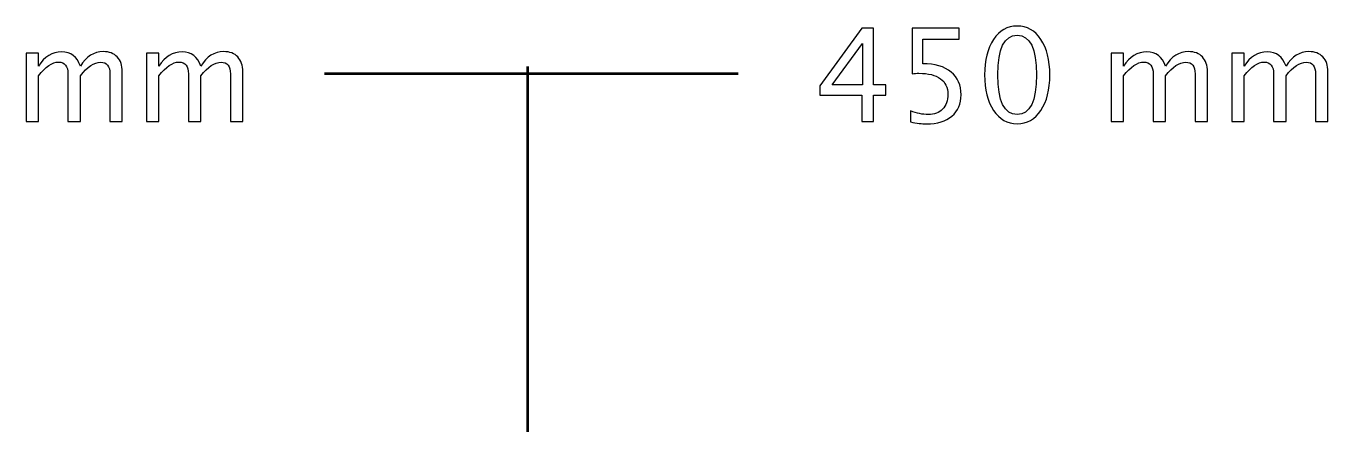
# Model space of a CAD drawing. Header units: centimetres. Extents: x -139 to 139, y -98 to 100.
# Drawn here: x 5.4 to 58.8, y 23.8 to 40.5 of the extents above; entities that cross this region are included whole.
import ezdxf

# ---------------------------------------------------------------- set-up
doc = ezdxf.new("R2010")
doc.units = ezdxf.units.CM
doc.header["$MEASUREMENT"] = 0
doc.layers.add('Layer 1', color=7, linetype='Continuous')

msp = doc.modelspace()

# ---------------------------------------------------------------- linework, layer by layer
at = {"layer": 'Layer 1'}
for points, knots in [([(39.69821, 36.53942), (39.69821, 36.53942), (39.69821, 37.62421), (39.69821, 37.62421), (39.69821, 37.62421), (39.69821, 37.62421), (37.97312, 37.62421), (37.97312, 37.62421), (37.97312, 37.62421), (37.97312, 37.62421), (37.97312, 38.0105), (37.97312, 38.0105), (37.97312, 38.0105), (37.97312, 38.0105), (39.69821, 40.36529), (39.69821, 40.36529), (39.69821, 40.36529), (39.69821, 40.36529), (40.17446, 40.36529), (40.17446, 40.36529), (40.17446, 40.36529), (40.17446, 40.36529), (40.17446, 38.04225), (40.17446, 38.04225), (40.17446, 38.04225), (40.17446, 38.04225), (40.68775, 38.04225), (40.68775, 38.04225), (40.68775, 38.04225), (40.68775, 38.04225), (40.68775, 37.62421), (40.68775, 37.62421), (40.68775, 37.62421), (40.68775, 37.62421), (40.17446, 37.62421), (40.17446, 37.62421), (40.17446, 37.62421), (40.17446, 37.62421), (40.17446, 36.53942), (40.17446, 36.53942), (40.17446, 36.53942), (40.17446, 36.53942), (39.69821, 36.53942), (39.69821, 36.53942)], [0, 0, 0, 0, 0.08333333, 0.08333333, 0.08333333, 0.08333333, 0.16666667, 0.16666667, 0.16666667, 0.16666667, 0.25, 0.25, 0.25, 0.25, 0.33333333, 0.33333333, 0.33333333, 0.33333333, 0.41666667, 0.41666667, 0.41666667, 0.41666667, 0.5, 0.5, 0.5, 0.5, 0.58333333, 0.58333333, 0.58333333, 0.58333333, 0.66666667, 0.66666667, 0.66666667, 0.66666667, 0.75, 0.75, 0.75, 0.75, 0.83333333, 0.83333333, 0.83333333, 0.83333333, 1, 1, 1, 1]), ([(41.69492, 36.52355), (41.69492, 36.52355), (41.69492, 36.97863), (41.69492, 36.97863), (41.69492, 36.97863), (41.94804, 36.87632), (42.18793, 36.82517), (42.41723, 36.82517), (42.41723, 36.82517), (42.66771, 36.82517), (42.86526, 36.89925), (43.00902, 37.04742), (43.00902, 37.04742), (43.15277, 37.19559), (43.22421, 37.39931), (43.22421, 37.65861), (43.22421, 37.65861), (43.22421, 37.9373), (43.12279, 38.15073), (42.91994, 38.29801), (42.91994, 38.29801), (42.71709, 38.4453), (42.42341, 38.5185), (42.03976, 38.5185), (42.03976, 38.5185), (41.95069, 38.5185), (41.85632, 38.51233), (41.75842, 38.49998), (41.75842, 38.49998), (41.75842, 38.49998), (41.75842, 40.36529), (41.75842, 40.36529), (41.75842, 40.36529), (41.75842, 40.36529), (43.69517, 40.36529), (43.69517, 40.36529), (43.69517, 40.36529), (43.69517, 40.36529), (43.69517, 39.92079), (43.69517, 39.92079), (43.69517, 39.92079), (43.69517, 39.92079), (42.20292, 39.92079), (42.20292, 39.92079), (42.20292, 39.92079), (42.20292, 39.92079), (42.20292, 38.91008), (42.20292, 38.91008), (42.20292, 38.91008), (42.69505, 38.91008), (43.07869, 38.79719), (43.35474, 38.57142), (43.35474, 38.57142), (43.63079, 38.34652), (43.76925, 38.03431), (43.76925, 37.63479), (43.76925, 37.63479), (43.76925, 37.26261), (43.64402, 36.97157), (43.39355, 36.76079), (43.39355, 36.76079), (43.14307, 36.55), (42.79735, 36.44417), (42.35638, 36.44417), (42.35638, 36.44417), (42.15971, 36.44417), (41.93922, 36.47063), (41.69492, 36.52355)], [0, 0, 0, 0, 0.05555556, 0.05555556, 0.05555556, 0.05555556, 0.11111111, 0.11111111, 0.11111111, 0.11111111, 0.16666667, 0.16666667, 0.16666667, 0.16666667, 0.22222222, 0.22222222, 0.22222222, 0.22222222, 0.27777778, 0.27777778, 0.27777778, 0.27777778, 0.33333333, 0.33333333, 0.33333333, 0.33333333, 0.38888889, 0.38888889, 0.38888889, 0.38888889, 0.44444444, 0.44444444, 0.44444444, 0.44444444, 0.5, 0.5, 0.5, 0.5, 0.55555556, 0.55555556, 0.55555556, 0.55555556, 0.61111111, 0.61111111, 0.61111111, 0.61111111, 0.66666667, 0.66666667, 0.66666667, 0.66666667, 0.72222222, 0.72222222, 0.72222222, 0.72222222, 0.77777778, 0.77777778, 0.77777778, 0.77777778, 0.83333333, 0.83333333, 0.83333333, 0.83333333, 0.88888889, 0.88888889, 0.88888889, 0.88888889, 1, 1, 1, 1]), ([(46.06759, 36.44417), (45.66631, 36.44417), (45.34264, 36.6285), (45.09746, 36.99627), (45.09746, 36.99627), (44.85139, 37.36404), (44.7288, 37.84911), (44.7288, 38.45236), (44.7288, 38.45236), (44.7288, 39.0556), (44.85139, 39.54067), (45.09746, 39.90844), (45.09746, 39.90844), (45.34264, 40.27621), (45.66631, 40.46054), (46.06759, 40.46054), (46.06759, 40.46054), (46.47064, 40.46054), (46.79432, 40.2771), (47.0395, 39.91021), (47.0395, 39.91021), (47.28379, 39.54332), (47.40638, 39.05737), (47.40638, 38.45236), (47.40638, 38.45236), (47.40638, 37.84911), (47.28379, 37.36404), (47.0395, 36.99627), (47.0395, 36.99627), (46.79432, 36.6285), (46.47064, 36.44417), (46.06759, 36.44417)], [0, 0, 0, 0, 0.11111111, 0.11111111, 0.11111111, 0.11111111, 0.22222222, 0.22222222, 0.22222222, 0.22222222, 0.33333333, 0.33333333, 0.33333333, 0.33333333, 0.44444444, 0.44444444, 0.44444444, 0.44444444, 0.55555556, 0.55555556, 0.55555556, 0.55555556, 0.66666667, 0.66666667, 0.66666667, 0.66666667, 0.77777778, 0.77777778, 0.77777778, 0.77777778, 1, 1, 1, 1]), ([(46.06671, 36.82517), (46.59676, 36.82517), (46.86134, 37.36756), (46.86134, 38.45236), (46.86134, 38.45236), (46.86134, 39.53715), (46.59676, 40.07954), (46.06671, 40.07954), (46.06671, 40.07954), (45.53843, 40.07954), (45.27385, 39.53715), (45.27385, 38.45236), (45.27385, 38.45236), (45.27385, 37.36756), (45.53843, 36.82517), (46.06671, 36.82517)], [0, 0, 0, 0, 0.2, 0.2, 0.2, 0.2, 0.4, 0.4, 0.4, 0.4, 0.6, 0.6, 0.6, 0.6, 1, 1, 1, 1]), ([(38.47495, 38.04225), (38.47495, 38.04225), (39.72996, 38.04225), (39.72996, 38.04225), (39.72996, 38.04225), (39.72996, 38.04225), (39.72996, 39.73735), (39.72996, 39.73735), (39.72996, 39.73735), (39.72996, 39.73735), (38.47495, 38.04225), (38.47495, 38.04225)], [0, 0, 0, 0, 0.25, 0.25, 0.25, 0.25, 0.5, 0.5, 0.5, 0.5, 1, 1, 1, 1]), ([(5.42345, 36.53942), (5.42345, 36.53942), (5.42345, 39.344), (5.42345, 39.344), (5.42345, 39.344), (5.42345, 39.344), (5.93145, 39.344), (5.93145, 39.344), (5.93145, 39.344), (5.93145, 39.344), (5.93145, 38.81395), (5.93145, 38.81395), (5.93145, 38.81395), (6.17927, 39.20642), (6.49677, 39.40221), (6.88571, 39.40221), (6.88571, 39.40221), (7.26054, 39.40221), (7.51542, 39.20642), (7.65124, 38.81395), (7.65124, 38.81395), (7.89201, 39.20994), (8.20598, 39.4075), (8.59139, 39.4075), (8.59139, 39.4075), (8.83745, 39.4075), (9.02883, 39.33518), (9.16553, 39.18966), (9.16553, 39.18966), (9.30224, 39.04414), (9.37103, 38.84041), (9.37103, 38.57847), (9.37103, 38.57847), (9.37103, 38.57847), (9.37103, 36.53942), (9.37103, 36.53942), (9.37103, 36.53942), (9.37103, 36.53942), (8.86303, 36.53942), (8.86303, 36.53942), (8.86303, 36.53942), (8.86303, 36.53942), (8.86303, 38.49469), (8.86303, 38.49469), (8.86303, 38.49469), (8.86303, 38.81395), (8.73603, 38.97358), (8.48203, 38.97358), (8.48203, 38.97358), (8.21833, 38.97358), (7.9414, 38.78749), (7.65124, 38.41443), (7.65124, 38.41443), (7.65124, 38.41443), (7.65124, 36.53942), (7.65124, 36.53942), (7.65124, 36.53942), (7.65124, 36.53942), (7.14324, 36.53942), (7.14324, 36.53942), (7.14324, 36.53942), (7.14324, 36.53942), (7.14324, 38.49645), (7.14324, 38.49645), (7.14324, 38.49645), (7.14324, 38.81836), (7.01448, 38.97888), (6.75607, 38.97888), (6.75607, 38.97888), (6.49942, 38.97888), (6.22425, 38.7919), (5.93145, 38.41708), (5.93145, 38.41708), (5.93145, 38.41708), (5.93145, 36.53942), (5.93145, 36.53942), (5.93145, 36.53942), (5.93145, 36.53942), (5.42345, 36.53942), (5.42345, 36.53942)], [0, 0, 0, 0, 0.04761905, 0.04761905, 0.04761905, 0.04761905, 0.0952381, 0.0952381, 0.0952381, 0.0952381, 0.14285714, 0.14285714, 0.14285714, 0.14285714, 0.19047619, 0.19047619, 0.19047619, 0.19047619, 0.23809524, 0.23809524, 0.23809524, 0.23809524, 0.28571429, 0.28571429, 0.28571429, 0.28571429, 0.33333333, 0.33333333, 0.33333333, 0.33333333, 0.38095238, 0.38095238, 0.38095238, 0.38095238, 0.42857143, 0.42857143, 0.42857143, 0.42857143, 0.47619048, 0.47619048, 0.47619048, 0.47619048, 0.52380952, 0.52380952, 0.52380952, 0.52380952, 0.57142857, 0.57142857, 0.57142857, 0.57142857, 0.61904762, 0.61904762, 0.61904762, 0.61904762, 0.66666667, 0.66666667, 0.66666667, 0.66666667, 0.71428571, 0.71428571, 0.71428571, 0.71428571, 0.76190476, 0.76190476, 0.76190476, 0.76190476, 0.80952381, 0.80952381, 0.80952381, 0.80952381, 0.85714286, 0.85714286, 0.85714286, 0.85714286, 0.9047619, 0.9047619, 0.9047619, 0.9047619, 1, 1, 1, 1]), ([(10.3641, 36.53942), (10.3641, 36.53942), (10.3641, 39.344), (10.3641, 39.344), (10.3641, 39.344), (10.3641, 39.344), (10.8721, 39.344), (10.8721, 39.344), (10.8721, 39.344), (10.8721, 39.344), (10.8721, 38.81395), (10.8721, 38.81395), (10.8721, 38.81395), (11.11992, 39.20642), (11.43742, 39.40221), (11.82636, 39.40221), (11.82636, 39.40221), (12.20119, 39.40221), (12.45607, 39.20642), (12.59189, 38.81395), (12.59189, 38.81395), (12.83266, 39.20994), (13.14663, 39.4075), (13.53204, 39.4075), (13.53204, 39.4075), (13.7781, 39.4075), (13.96948, 39.33518), (14.10618, 39.18966), (14.10618, 39.18966), (14.24289, 39.04414), (14.31168, 38.84041), (14.31168, 38.57847), (14.31168, 38.57847), (14.31168, 38.57847), (14.31168, 36.53942), (14.31168, 36.53942), (14.31168, 36.53942), (14.31168, 36.53942), (13.80368, 36.53942), (13.80368, 36.53942), (13.80368, 36.53942), (13.80368, 36.53942), (13.80368, 38.49469), (13.80368, 38.49469), (13.80368, 38.49469), (13.80368, 38.81395), (13.67668, 38.97358), (13.42268, 38.97358), (13.42268, 38.97358), (13.15898, 38.97358), (12.88205, 38.78749), (12.59189, 38.41443), (12.59189, 38.41443), (12.59189, 38.41443), (12.59189, 36.53942), (12.59189, 36.53942), (12.59189, 36.53942), (12.59189, 36.53942), (12.08389, 36.53942), (12.08389, 36.53942), (12.08389, 36.53942), (12.08389, 36.53942), (12.08389, 38.49645), (12.08389, 38.49645), (12.08389, 38.49645), (12.08389, 38.81836), (11.95513, 38.97888), (11.69672, 38.97888), (11.69672, 38.97888), (11.44007, 38.97888), (11.1649, 38.7919), (10.8721, 38.41708), (10.8721, 38.41708), (10.8721, 38.41708), (10.8721, 36.53942), (10.8721, 36.53942), (10.8721, 36.53942), (10.8721, 36.53942), (10.3641, 36.53942), (10.3641, 36.53942)], [0, 0, 0, 0, 0.04761905, 0.04761905, 0.04761905, 0.04761905, 0.0952381, 0.0952381, 0.0952381, 0.0952381, 0.14285714, 0.14285714, 0.14285714, 0.14285714, 0.19047619, 0.19047619, 0.19047619, 0.19047619, 0.23809524, 0.23809524, 0.23809524, 0.23809524, 0.28571429, 0.28571429, 0.28571429, 0.28571429, 0.33333333, 0.33333333, 0.33333333, 0.33333333, 0.38095238, 0.38095238, 0.38095238, 0.38095238, 0.42857143, 0.42857143, 0.42857143, 0.42857143, 0.47619048, 0.47619048, 0.47619048, 0.47619048, 0.52380952, 0.52380952, 0.52380952, 0.52380952, 0.57142857, 0.57142857, 0.57142857, 0.57142857, 0.61904762, 0.61904762, 0.61904762, 0.61904762, 0.66666667, 0.66666667, 0.66666667, 0.66666667, 0.71428571, 0.71428571, 0.71428571, 0.71428571, 0.76190476, 0.76190476, 0.76190476, 0.76190476, 0.80952381, 0.80952381, 0.80952381, 0.80952381, 0.85714286, 0.85714286, 0.85714286, 0.85714286, 0.9047619, 0.9047619, 0.9047619, 0.9047619, 1, 1, 1, 1]), ([(49.92345, 36.53942), (49.92345, 36.53942), (49.92345, 39.344), (49.92345, 39.344), (49.92345, 39.344), (49.92345, 39.344), (50.43145, 39.344), (50.43145, 39.344), (50.43145, 39.344), (50.43145, 39.344), (50.43145, 38.81395), (50.43145, 38.81395), (50.43145, 38.81395), (50.67927, 39.20642), (50.99677, 39.40221), (51.38571, 39.40221), (51.38571, 39.40221), (51.76054, 39.40221), (52.01542, 39.20642), (52.15124, 38.81395), (52.15124, 38.81395), (52.39201, 39.20994), (52.70598, 39.4075), (53.09139, 39.4075), (53.09139, 39.4075), (53.33745, 39.4075), (53.52883, 39.33518), (53.66553, 39.18966), (53.66553, 39.18966), (53.80224, 39.04414), (53.87103, 38.84041), (53.87103, 38.57847), (53.87103, 38.57847), (53.87103, 38.57847), (53.87103, 36.53942), (53.87103, 36.53942), (53.87103, 36.53942), (53.87103, 36.53942), (53.36303, 36.53942), (53.36303, 36.53942), (53.36303, 36.53942), (53.36303, 36.53942), (53.36303, 38.49469), (53.36303, 38.49469), (53.36303, 38.49469), (53.36303, 38.81395), (53.23603, 38.97358), (52.98203, 38.97358), (52.98203, 38.97358), (52.71833, 38.97358), (52.4414, 38.78749), (52.15124, 38.41443), (52.15124, 38.41443), (52.15124, 38.41443), (52.15124, 36.53942), (52.15124, 36.53942), (52.15124, 36.53942), (52.15124, 36.53942), (51.64324, 36.53942), (51.64324, 36.53942), (51.64324, 36.53942), (51.64324, 36.53942), (51.64324, 38.49645), (51.64324, 38.49645), (51.64324, 38.49645), (51.64324, 38.81836), (51.51448, 38.97888), (51.25607, 38.97888), (51.25607, 38.97888), (50.99942, 38.97888), (50.72425, 38.7919), (50.43145, 38.41708), (50.43145, 38.41708), (50.43145, 38.41708), (50.43145, 36.53942), (50.43145, 36.53942), (50.43145, 36.53942), (50.43145, 36.53942), (49.92345, 36.53942), (49.92345, 36.53942)], [0, 0, 0, 0, 0.04761905, 0.04761905, 0.04761905, 0.04761905, 0.0952381, 0.0952381, 0.0952381, 0.0952381, 0.14285714, 0.14285714, 0.14285714, 0.14285714, 0.19047619, 0.19047619, 0.19047619, 0.19047619, 0.23809524, 0.23809524, 0.23809524, 0.23809524, 0.28571429, 0.28571429, 0.28571429, 0.28571429, 0.33333333, 0.33333333, 0.33333333, 0.33333333, 0.38095238, 0.38095238, 0.38095238, 0.38095238, 0.42857143, 0.42857143, 0.42857143, 0.42857143, 0.47619048, 0.47619048, 0.47619048, 0.47619048, 0.52380952, 0.52380952, 0.52380952, 0.52380952, 0.57142857, 0.57142857, 0.57142857, 0.57142857, 0.61904762, 0.61904762, 0.61904762, 0.61904762, 0.66666667, 0.66666667, 0.66666667, 0.66666667, 0.71428571, 0.71428571, 0.71428571, 0.71428571, 0.76190476, 0.76190476, 0.76190476, 0.76190476, 0.80952381, 0.80952381, 0.80952381, 0.80952381, 0.85714286, 0.85714286, 0.85714286, 0.85714286, 0.9047619, 0.9047619, 0.9047619, 0.9047619, 1, 1, 1, 1]), ([(54.8641, 36.53942), (54.8641, 36.53942), (54.8641, 39.344), (54.8641, 39.344), (54.8641, 39.344), (54.8641, 39.344), (55.3721, 39.344), (55.3721, 39.344), (55.3721, 39.344), (55.3721, 39.344), (55.3721, 38.81395), (55.3721, 38.81395), (55.3721, 38.81395), (55.61992, 39.20642), (55.93742, 39.40221), (56.32636, 39.40221), (56.32636, 39.40221), (56.70119, 39.40221), (56.95607, 39.20642), (57.09189, 38.81395), (57.09189, 38.81395), (57.33266, 39.20994), (57.64663, 39.4075), (58.03204, 39.4075), (58.03204, 39.4075), (58.2781, 39.4075), (58.46948, 39.33518), (58.60618, 39.18966), (58.60618, 39.18966), (58.74289, 39.04414), (58.81168, 38.84041), (58.81168, 38.57847), (58.81168, 38.57847), (58.81168, 38.57847), (58.81168, 36.53942), (58.81168, 36.53942), (58.81168, 36.53942), (58.81168, 36.53942), (58.30368, 36.53942), (58.30368, 36.53942), (58.30368, 36.53942), (58.30368, 36.53942), (58.30368, 38.49469), (58.30368, 38.49469), (58.30368, 38.49469), (58.30368, 38.81395), (58.17668, 38.97358), (57.92268, 38.97358), (57.92268, 38.97358), (57.65898, 38.97358), (57.38205, 38.78749), (57.09189, 38.41443), (57.09189, 38.41443), (57.09189, 38.41443), (57.09189, 36.53942), (57.09189, 36.53942), (57.09189, 36.53942), (57.09189, 36.53942), (56.58389, 36.53942), (56.58389, 36.53942), (56.58389, 36.53942), (56.58389, 36.53942), (56.58389, 38.49645), (56.58389, 38.49645), (56.58389, 38.49645), (56.58389, 38.81836), (56.45513, 38.97888), (56.19672, 38.97888), (56.19672, 38.97888), (55.94007, 38.97888), (55.6649, 38.7919), (55.3721, 38.41708), (55.3721, 38.41708), (55.3721, 38.41708), (55.3721, 36.53942), (55.3721, 36.53942), (55.3721, 36.53942), (55.3721, 36.53942), (54.8641, 36.53942), (54.8641, 36.53942)], [0, 0, 0, 0, 0.04761905, 0.04761905, 0.04761905, 0.04761905, 0.0952381, 0.0952381, 0.0952381, 0.0952381, 0.14285714, 0.14285714, 0.14285714, 0.14285714, 0.19047619, 0.19047619, 0.19047619, 0.19047619, 0.23809524, 0.23809524, 0.23809524, 0.23809524, 0.28571429, 0.28571429, 0.28571429, 0.28571429, 0.33333333, 0.33333333, 0.33333333, 0.33333333, 0.38095238, 0.38095238, 0.38095238, 0.38095238, 0.42857143, 0.42857143, 0.42857143, 0.42857143, 0.47619048, 0.47619048, 0.47619048, 0.47619048, 0.52380952, 0.52380952, 0.52380952, 0.52380952, 0.57142857, 0.57142857, 0.57142857, 0.57142857, 0.61904762, 0.61904762, 0.61904762, 0.61904762, 0.66666667, 0.66666667, 0.66666667, 0.66666667, 0.71428571, 0.71428571, 0.71428571, 0.71428571, 0.76190476, 0.76190476, 0.76190476, 0.76190476, 0.80952381, 0.80952381, 0.80952381, 0.80952381, 0.85714286, 0.85714286, 0.85714286, 0.85714286, 0.9047619, 0.9047619, 0.9047619, 0.9047619, 1, 1, 1, 1])]:
    msp.add_open_spline(points, degree=3, knots=knots, dxfattribs=at)
at = {"layer": 'Layer 1', "lineweight": 53}
for points in [[(26, 38.49998), (26, 38.49998), (17.66447, 38.49998), (17.66447, 38.49998)], [(26, 23.79104), (26, 23.79104), (26, 38.79104), (26, 38.79104)], [(26, 23.79104), (26, 23.79104), (26, 38.79104), (26, 38.79104)], [(34.62033, 38.49998), (34.62033, 38.49998), (26, 38.49998), (26, 38.49998)]]:
    msp.add_open_spline(points, degree=3, dxfattribs=at)

doc.saveas('drawing.dxf')
